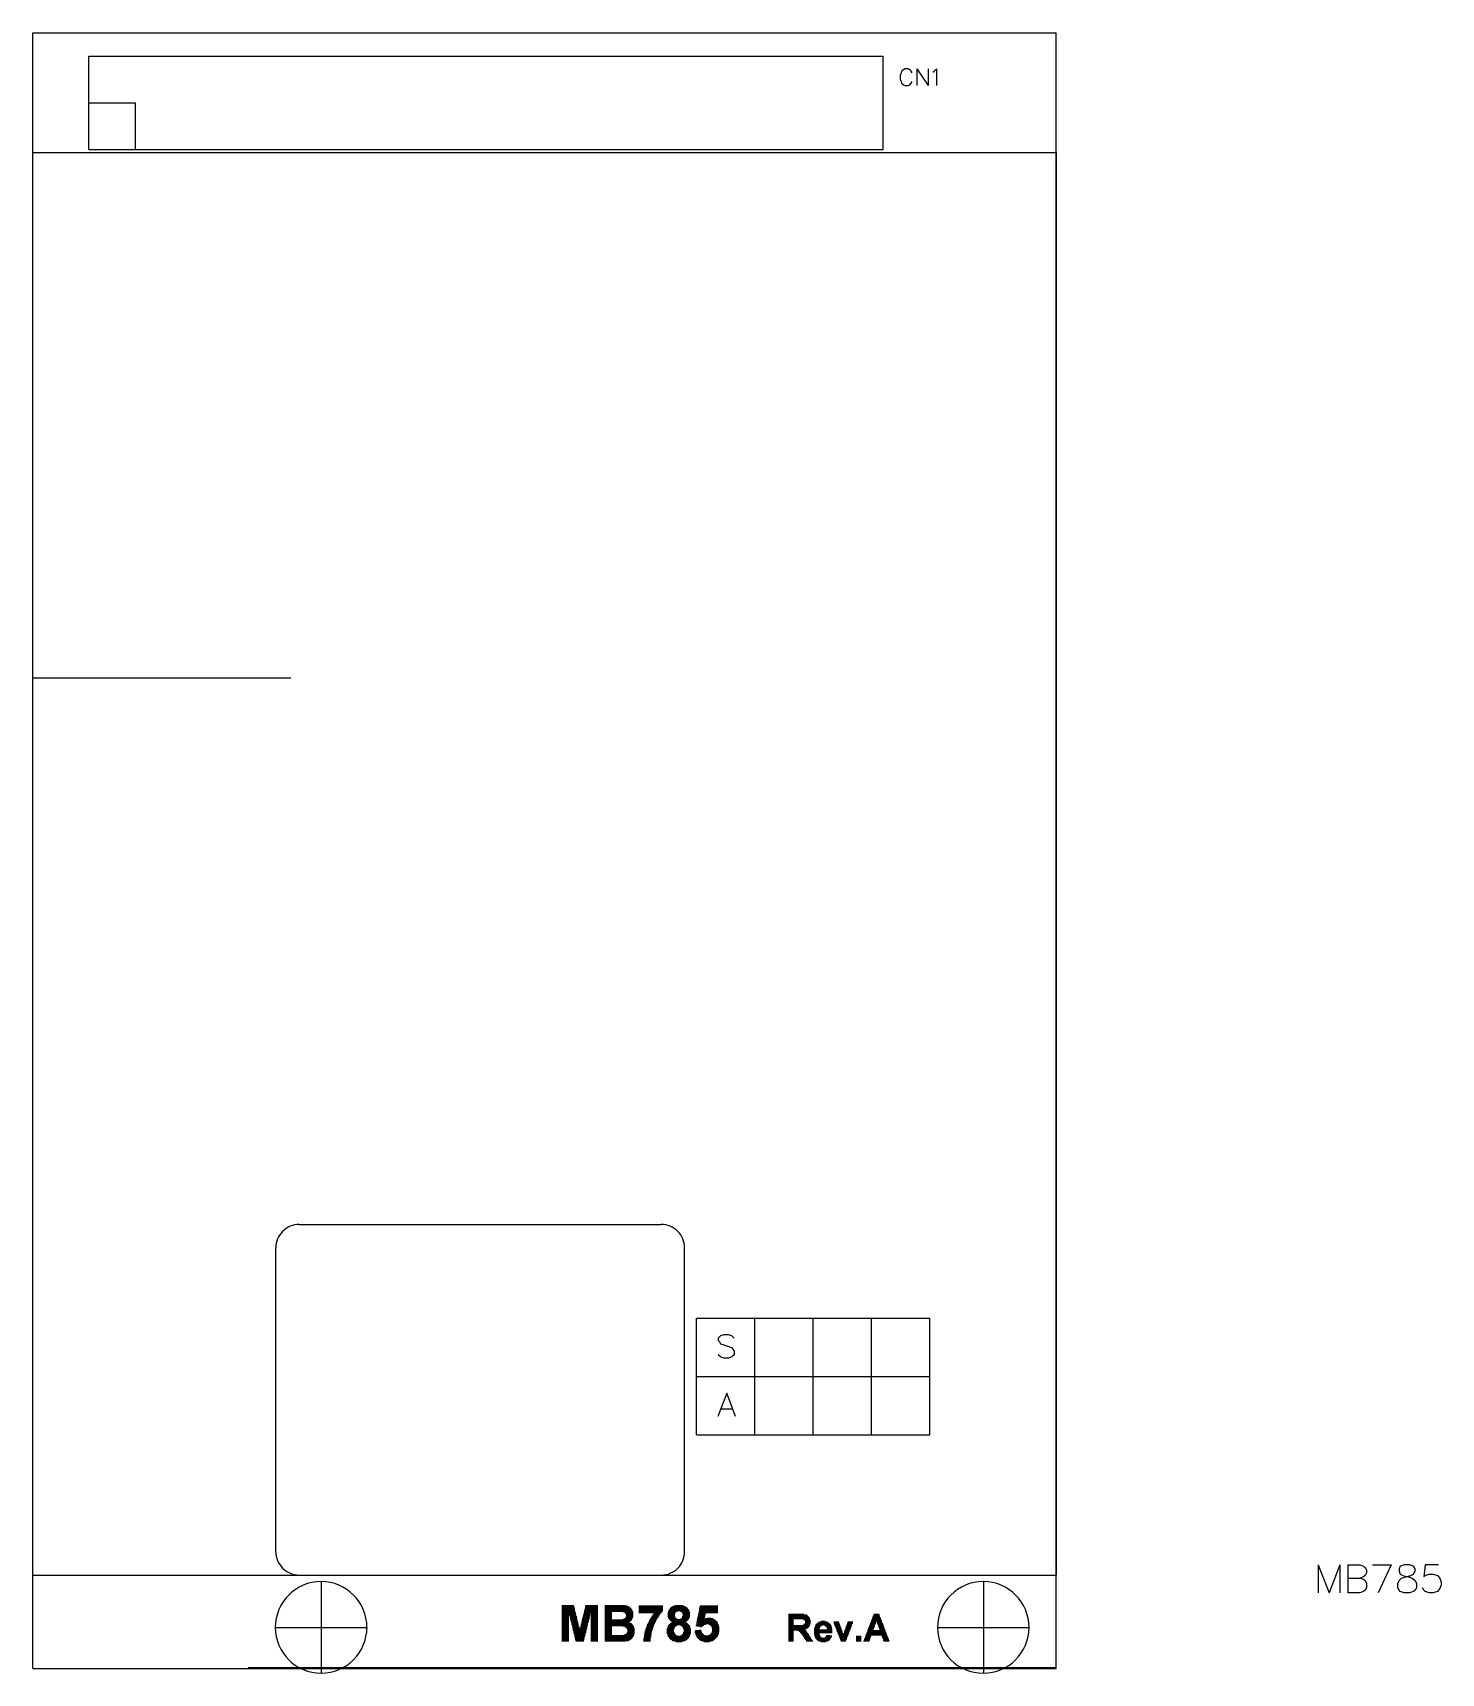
# Model space of a CAD drawing. Extents: x -5.25 to -2.23, y -1.76 to 1.75.
import ezdxf

# ---------------------------------------------------------------- set-up
doc = ezdxf.new("R2010")
doc.units = 0
doc.layers.add('gm1', color=3, linetype='CONTINUOUS')
doc.layers.add('gto', color=2, linetype='CONTINUOUS')

msp = doc.modelspace()

# ---------------------------------------------------------------- linework, layer by layer
at = {"layer": 'gm1', "color": 3}
for points in [[(-5.246, 1.748), (-3.056, 1.748)], [(-5.246, 1.748), (-3.056, 1.748)], [(-5.246, -1.752), (-5.246, 1.748)], [(-3.056, -1.752), (-3.056, 1.748)], [(-3.056, -1.752), (-3.056, 1.748)], [(-3.056, -1.752), (-3.056, 1.553)], [(-3.055, -1.552), (-3.055, 1.492)], [(-4.676, -0.802), (-3.901, -0.802)], [(-4.726, -1.502), (-4.726, -0.852)], [(-3.851, -1.502), (-3.851, -0.852)], [(-4.676, -1.552), (-3.901, -1.552)], [(-5.246, -1.752), (-3.056, -1.752)], [(-4.786, -1.752), (-3.056, -1.752)]]:
    msp.add_lwpolyline(points, dxfattribs=at)
for points in [[(-4.676, -0.802), (-4.676, -0.802), (-4.676, -0.802, 0.414214), (-4.726, -0.852), (-4.726, -0.852)], [(-3.851, -0.852), (-3.851, -0.852), (-3.851, -0.852, 0.414214), (-3.901, -0.802), (-3.901, -0.802)], [(-4.726, -1.502), (-4.726, -1.502), (-4.726, -1.502, 0.414214), (-4.676, -1.552), (-4.676, -1.552)], [(-3.901, -1.552), (-3.901, -1.552), (-3.901, -1.552, 0.414214), (-3.851, -1.502), (-3.851, -1.502)]]:
    msp.add_lwpolyline(points, format="xyb", dxfattribs=at)
at = {"layer": 'gto', "color": 2}
for points in [[(-5.246, -1.752), (-3.056, -1.752), (-3.056, 1.748)], [(-5.246, 1.748), (-3.056, 1.748)], [(-5.246, -1.752), (-5.246, 1.748)], [(-5.246, 1.748), (-3.056, 1.748)], [(-5.246, 1.748), (-3.056, 1.748)], [(-5.246, -1.752), (-5.246, 1.748)], [(-3.056, -1.752), (-3.056, 1.748)], [(-3.056, -1.752), (-3.056, 1.748)], [(-5.126, 1.698), (-3.426, 1.698)], [(-5.126, 1.498), (-5.126, 1.698)], [(-3.426, 1.498), (-3.426, 1.698)], [(-3.364, 1.662), (-3.366, 1.666), (-3.369, 1.669), (-3.373, 1.671), (-3.38, 1.671), (-3.383, 1.669), (-3.387, 1.666), (-3.388, 1.662), (-3.39, 1.657), (-3.39, 1.649), (-3.388, 1.644), (-3.387, 1.64), (-3.383, 1.637), (-3.38, 1.635), (-3.373, 1.635), (-3.369, 1.637), (-3.366, 1.64), (-3.364, 1.644)], [(-3.354, 1.671), (-3.354, 1.635)], [(-3.354, 1.671), (-3.33, 1.635)], [(-3.33, 1.671), (-3.33, 1.635)], [(-3.32, 1.664), (-3.317, 1.666), (-3.312, 1.671), (-3.312, 1.635)], [(-5.126, 1.598), (-5.026, 1.598)], [(-5.026, 1.498), (-5.026, 1.598)], [(-3.056, -1.752), (-3.056, 1.553)], [(-5.246, 1.492), (-3.055, 1.492)], [(-5.126, 1.498), (-3.426, 1.498)], [(-3.055, -1.552), (-3.055, 1.492)], [(-3.055, -1.552), (-3.055, 1.492)], [(-5.246, 0.368), (-4.694, 0.368)], [(-4.676, -0.802), (-3.901, -0.802)], [(-4.726, -1.502), (-4.726, -0.852)], [(-3.851, -1.502), (-3.851, -0.852)], [(-3.826, -1.002), (-3.326, -1.002)], [(-3.826, -1.252), (-3.826, -1.002)], [(-3.701, -1.252), (-3.701, -1.002)], [(-3.576, -1.252), (-3.576, -1.002)], [(-3.451, -1.252), (-3.451, -1.002)], [(-3.326, -1.252), (-3.326, -1.002)], [(-3.326, -1.252), (-3.326, -1.002)], [(-3.745, -1.045), (-3.75, -1.04), (-3.757, -1.038), (-3.767, -1.038), (-3.774, -1.04), (-3.779, -1.045), (-3.779, -1.05), (-3.776, -1.054), (-3.774, -1.057), (-3.769, -1.059), (-3.755, -1.064), (-3.75, -1.066), (-3.748, -1.069), (-3.745, -1.073), (-3.745, -1.081), (-3.75, -1.085), (-3.757, -1.088), (-3.767, -1.088), (-3.774, -1.085), (-3.779, -1.081)], [(-3.826, -1.127), (-3.326, -1.127)], [(-3.742, -1.213), (-3.761, -1.163), (-3.78, -1.213)], [(-3.773, -1.196), (-3.749, -1.196)], [(-3.826, -1.252), (-3.326, -1.252)], [(-2.495, -1.53), (-2.495, -1.59)], [(-2.495, -1.53), (-2.472, -1.59)], [(-2.449, -1.53), (-2.472, -1.59)], [(-2.449, -1.53), (-2.449, -1.59)], [(-2.432, -1.53), (-2.432, -1.59)], [(-2.432, -1.53), (-2.406, -1.53), (-2.398, -1.533), (-2.395, -1.536), (-2.392, -1.541), (-2.392, -1.547), (-2.395, -1.553), (-2.398, -1.556), (-2.406, -1.559)], [(-2.379, -1.53), (-2.339, -1.53)], [(-2.339, -1.53), (-2.367, -1.59)], [(-2.311, -1.53), (-2.32, -1.533), (-2.322, -1.539), (-2.322, -1.544), (-2.32, -1.55), (-2.314, -1.553), (-2.302, -1.556), (-2.294, -1.559), (-2.288, -1.564), (-2.285, -1.57), (-2.285, -1.579), (-2.288, -1.584), (-2.291, -1.587), (-2.3, -1.59), (-2.311, -1.59), (-2.32, -1.587), (-2.322, -1.584), (-2.325, -1.579), (-2.325, -1.57), (-2.322, -1.564), (-2.317, -1.559), (-2.308, -1.556), (-2.297, -1.553), (-2.291, -1.55), (-2.288, -1.544), (-2.288, -1.539), (-2.291, -1.533), (-2.3, -1.53), (-2.311, -1.53)], [(-2.238, -1.53), (-2.266, -1.53), (-2.269, -1.556), (-2.266, -1.553), (-2.258, -1.55), (-2.249, -1.55), (-2.24, -1.553), (-2.235, -1.559), (-2.232, -1.567), (-2.232, -1.573), (-2.235, -1.581), (-2.24, -1.587), (-2.249, -1.59), (-2.258, -1.59), (-2.266, -1.587), (-2.269, -1.584), (-2.272, -1.579)], [(-5.246, -1.552), (-3.055, -1.552)], [(-4.676, -1.552), (-3.901, -1.552)], [(-4.628, -1.762), (-4.628, -1.567)], [(-3.211, -1.762), (-3.211, -1.567)], [(-2.432, -1.559), (-2.406, -1.559), (-2.398, -1.561), (-2.395, -1.564), (-2.392, -1.57), (-2.392, -1.579), (-2.395, -1.584), (-2.398, -1.587), (-2.406, -1.59), (-2.432, -1.59)], [(-4.114, -1.617), (-4.088, -1.617)], [(-4.114, -1.618), (-4.088, -1.618)], [(-4.114, -1.619), (-4.088, -1.619)], [(-4.114, -1.62), (-4.088, -1.62)], [(-4.114, -1.621), (-4.087, -1.621)], [(-4.114, -1.622), (-4.087, -1.622)], [(-4.114, -1.623), (-4.087, -1.623)], [(-4.114, -1.624), (-4.087, -1.624)], [(-4.114, -1.625), (-4.086, -1.625)], [(-4.114, -1.626), (-4.086, -1.626)], [(-4.114, -1.627), (-4.086, -1.627)], [(-4.114, -1.628), (-4.086, -1.628)], [(-4.114, -1.629), (-4.085, -1.629)], [(-4.114, -1.63), (-4.085, -1.63)], [(-4.114, -1.631), (-4.085, -1.631)], [(-4.114, -1.632), (-4.085, -1.632)], [(-4.114, -1.633), (-4.099, -1.633)], [(-4.114, -1.634), (-4.099, -1.634)], [(-4.114, -1.635), (-4.099, -1.635)], [(-4.114, -1.636), (-4.099, -1.636)], [(-4.114, -1.637), (-4.099, -1.637)], [(-4.114, -1.638), (-4.099, -1.638)], [(-4.114, -1.639), (-4.099, -1.639)], [(-4.114, -1.64), (-4.099, -1.64)], [(-4.114, -1.641), (-4.099, -1.641)], [(-4.114, -1.642), (-4.099, -1.642)], [(-4.114, -1.643), (-4.099, -1.643)], [(-4.114, -1.644), (-4.099, -1.644)], [(-4.114, -1.645), (-4.099, -1.645)], [(-4.114, -1.646), (-4.099, -1.646)], [(-4.114, -1.647), (-4.099, -1.647)], [(-4.114, -1.648), (-4.099, -1.648)], [(-4.114, -1.649), (-4.099, -1.649)], [(-4.098, -1.633), (-4.084, -1.633)], [(-4.098, -1.634), (-4.084, -1.634)], [(-4.098, -1.635), (-4.084, -1.635)], [(-4.098, -1.636), (-4.084, -1.636)], [(-4.098, -1.637), (-4.083, -1.637)], [(-4.097, -1.638), (-4.083, -1.638)], [(-4.097, -1.639), (-4.083, -1.639)], [(-4.097, -1.64), (-4.083, -1.64)], [(-4.097, -1.641), (-4.082, -1.641)], [(-4.096, -1.642), (-4.082, -1.642)], [(-4.096, -1.643), (-4.082, -1.643)], [(-4.096, -1.644), (-4.082, -1.644)], [(-4.096, -1.645), (-4.081, -1.645)], [(-4.095, -1.646), (-4.081, -1.646)], [(-4.095, -1.647), (-4.081, -1.647)], [(-4.095, -1.648), (-4.081, -1.648)], [(-4.095, -1.649), (-4.08, -1.649)], [(-4.071, -1.649), (-4.056, -1.649)], [(-4.07, -1.645), (-4.055, -1.645)], [(-4.07, -1.646), (-4.056, -1.646)], [(-4.07, -1.647), (-4.056, -1.647)], [(-4.07, -1.648), (-4.056, -1.648)], [(-4.069, -1.641), (-4.054, -1.641)], [(-4.069, -1.642), (-4.055, -1.642)], [(-4.069, -1.643), (-4.055, -1.643)], [(-4.069, -1.644), (-4.055, -1.644)], [(-4.068, -1.637), (-4.053, -1.637)], [(-4.068, -1.638), (-4.054, -1.638)], [(-4.068, -1.639), (-4.054, -1.639)], [(-4.068, -1.64), (-4.054, -1.64)], [(-4.067, -1.633), (-4.053, -1.633)], [(-4.067, -1.634), (-4.053, -1.634)], [(-4.067, -1.635), (-4.053, -1.635)], [(-4.067, -1.636), (-4.053, -1.636)], [(-4.066, -1.629), (-4.037, -1.629)], [(-4.066, -1.63), (-4.037, -1.63)], [(-4.066, -1.631), (-4.037, -1.631)], [(-4.066, -1.632), (-4.037, -1.632)], [(-4.065, -1.625), (-4.037, -1.625)], [(-4.065, -1.626), (-4.037, -1.626)], [(-4.065, -1.627), (-4.037, -1.627)], [(-4.065, -1.628), (-4.037, -1.628)], [(-4.064, -1.621), (-4.037, -1.621)], [(-4.064, -1.622), (-4.037, -1.622)], [(-4.064, -1.623), (-4.037, -1.623)], [(-4.064, -1.624), (-4.037, -1.624)], [(-4.063, -1.617), (-4.037, -1.617)], [(-4.063, -1.618), (-4.037, -1.618)], [(-4.063, -1.619), (-4.037, -1.619)], [(-4.063, -1.62), (-4.037, -1.62)], [(-4.052, -1.633), (-4.037, -1.633)], [(-4.052, -1.634), (-4.037, -1.634)], [(-4.052, -1.635), (-4.037, -1.635)], [(-4.052, -1.636), (-4.037, -1.636)], [(-4.052, -1.637), (-4.037, -1.637)], [(-4.052, -1.638), (-4.037, -1.638)], [(-4.052, -1.639), (-4.037, -1.639)], [(-4.052, -1.64), (-4.037, -1.64)], [(-4.052, -1.641), (-4.037, -1.641)], [(-4.052, -1.642), (-4.037, -1.642)], [(-4.052, -1.643), (-4.037, -1.643)], [(-4.052, -1.644), (-4.037, -1.644)], [(-4.052, -1.645), (-4.037, -1.645)], [(-4.052, -1.646), (-4.037, -1.646)], [(-4.052, -1.647), (-4.037, -1.647)], [(-4.052, -1.648), (-4.037, -1.648)], [(-4.052, -1.649), (-4.037, -1.649)], [(-4.022, -1.617), (-3.979, -1.617)], [(-4.022, -1.618), (-3.974, -1.618)], [(-4.022, -1.619), (-3.972, -1.619)], [(-4.022, -1.62), (-3.97, -1.62)], [(-4.022, -1.621), (-3.969, -1.621)], [(-4.022, -1.622), (-3.967, -1.622)], [(-4.022, -1.623), (-3.966, -1.623)], [(-4.022, -1.624), (-3.965, -1.624)], [(-4.022, -1.625), (-3.965, -1.625)], [(-4.022, -1.626), (-3.964, -1.626)], [(-4.022, -1.627), (-3.963, -1.627)], [(-4.022, -1.628), (-3.963, -1.628)], [(-4.022, -1.629), (-3.962, -1.629)], [(-4.022, -1.63), (-4.007, -1.63)], [(-4.022, -1.631), (-4.007, -1.631)], [(-4.022, -1.632), (-4.007, -1.632)], [(-4.022, -1.633), (-4.007, -1.633)], [(-4.022, -1.634), (-4.007, -1.634)], [(-4.022, -1.635), (-4.007, -1.635)], [(-4.022, -1.636), (-4.007, -1.636)], [(-4.022, -1.637), (-4.007, -1.637)], [(-4.022, -1.638), (-4.007, -1.638)], [(-4.022, -1.639), (-4.007, -1.639)], [(-4.022, -1.64), (-4.007, -1.64)], [(-4.022, -1.641), (-4.007, -1.641)], [(-4.022, -1.642), (-4.007, -1.642)], [(-4.022, -1.643), (-4.007, -1.643)], [(-4.022, -1.644), (-4.007, -1.644)], [(-4.022, -1.645), (-4.007, -1.645)], [(-4.022, -1.646), (-4.007, -1.646)], [(-4.022, -1.647), (-4.007, -1.647)], [(-4.022, -1.648), (-3.965, -1.648)], [(-4.022, -1.649), (-3.966, -1.649)], [(-3.983, -1.63), (-3.962, -1.63)], [(-3.983, -1.647), (-3.964, -1.647)], [(-3.981, -1.646), (-3.964, -1.646)], [(-3.98, -1.631), (-3.962, -1.631)], [(-3.979, -1.632), (-3.961, -1.632)], [(-3.979, -1.645), (-3.963, -1.645)], [(-3.978, -1.633), (-3.961, -1.633)], [(-3.978, -1.644), (-3.963, -1.644)], [(-3.977, -1.634), (-3.961, -1.634)], [(-3.977, -1.635), (-3.961, -1.635)], [(-3.977, -1.642), (-3.962, -1.642)], [(-3.977, -1.643), (-3.962, -1.643)], [(-3.976, -1.636), (-3.961, -1.636)], [(-3.976, -1.637), (-3.961, -1.637)], [(-3.976, -1.638), (-3.961, -1.638)], [(-3.976, -1.639), (-3.961, -1.639)], [(-3.976, -1.64), (-3.961, -1.64)], [(-3.976, -1.641), (-3.962, -1.641)], [(-3.949, -1.618), (-3.898, -1.618)], [(-3.949, -1.619), (-3.898, -1.619)], [(-3.949, -1.62), (-3.898, -1.62)], [(-3.949, -1.621), (-3.898, -1.621)], [(-3.949, -1.622), (-3.898, -1.622)], [(-3.949, -1.623), (-3.898, -1.623)], [(-3.949, -1.624), (-3.898, -1.624)], [(-3.949, -1.625), (-3.898, -1.625)], [(-3.949, -1.626), (-3.898, -1.626)], [(-3.949, -1.627), (-3.898, -1.627)], [(-3.949, -1.628), (-3.898, -1.628)], [(-3.949, -1.629), (-3.899, -1.629)], [(-3.949, -1.63), (-3.899, -1.63)], [(-3.949, -1.631), (-3.9, -1.631)], [(-3.949, -1.632), (-3.901, -1.632)], [(-3.926, -1.648), (-3.912, -1.648)], [(-3.926, -1.649), (-3.912, -1.649)], [(-3.925, -1.646), (-3.911, -1.646)], [(-3.925, -1.647), (-3.911, -1.647)], [(-3.924, -1.645), (-3.91, -1.645)], [(-3.923, -1.643), (-3.909, -1.643)], [(-3.923, -1.644), (-3.91, -1.644)], [(-3.922, -1.642), (-3.908, -1.642)], [(-3.921, -1.64), (-3.907, -1.64)], [(-3.921, -1.641), (-3.908, -1.641)], [(-3.92, -1.639), (-3.906, -1.639)], [(-3.919, -1.637), (-3.905, -1.637)], [(-3.919, -1.638), (-3.906, -1.638)], [(-3.918, -1.636), (-3.904, -1.636)], [(-3.917, -1.635), (-3.904, -1.635)], [(-3.916, -1.634), (-3.903, -1.634)], [(-3.915, -1.633), (-3.902, -1.633)], [(-3.887, -1.632), (-3.871, -1.632)], [(-3.887, -1.633), (-3.871, -1.633)], [(-3.887, -1.634), (-3.871, -1.634)], [(-3.887, -1.635), (-3.872, -1.635)], [(-3.887, -1.636), (-3.872, -1.636)], [(-3.887, -1.637), (-3.872, -1.637)], [(-3.887, -1.638), (-3.872, -1.638)], [(-3.887, -1.639), (-3.872, -1.639)], [(-3.887, -1.64), (-3.872, -1.64)], [(-3.886, -1.629), (-3.867, -1.629)], [(-3.886, -1.63), (-3.869, -1.63)], [(-3.886, -1.631), (-3.87, -1.631)], [(-3.886, -1.641), (-3.871, -1.641)], [(-3.886, -1.642), (-3.871, -1.642)], [(-3.886, -1.643), (-3.871, -1.643)], [(-3.885, -1.627), (-3.842, -1.627)], [(-3.885, -1.628), (-3.842, -1.628)], [(-3.885, -1.644), (-3.87, -1.644)], [(-3.885, -1.645), (-3.869, -1.645)], [(-3.884, -1.626), (-3.843, -1.626)], [(-3.884, -1.646), (-3.867, -1.646)], [(-3.883, -1.624), (-3.844, -1.624)], [(-3.883, -1.625), (-3.844, -1.625)], [(-3.883, -1.647), (-3.844, -1.647)], [(-3.882, -1.623), (-3.845, -1.623)], [(-3.882, -1.648), (-3.845, -1.648)], [(-3.881, -1.622), (-3.846, -1.622)], [(-3.881, -1.649), (-3.846, -1.649)], [(-3.88, -1.621), (-3.847, -1.621)], [(-3.878, -1.62), (-3.849, -1.62)], [(-3.876, -1.619), (-3.851, -1.619)], [(-3.874, -1.618), (-3.853, -1.618)], [(-3.87, -1.617), (-3.857, -1.617)], [(-3.86, -1.629), (-3.841, -1.629)], [(-3.86, -1.646), (-3.843, -1.646)], [(-3.858, -1.63), (-3.841, -1.63)], [(-3.858, -1.645), (-3.842, -1.645)], [(-3.857, -1.631), (-3.841, -1.631)], [(-3.857, -1.644), (-3.842, -1.644)], [(-3.856, -1.632), (-3.84, -1.632)], [(-3.856, -1.633), (-3.84, -1.633)], [(-3.856, -1.641), (-3.841, -1.641)], [(-3.856, -1.642), (-3.841, -1.642)], [(-3.856, -1.643), (-3.841, -1.643)], [(-3.855, -1.634), (-3.84, -1.634)], [(-3.855, -1.635), (-3.84, -1.635)], [(-3.855, -1.636), (-3.84, -1.636)], [(-3.855, -1.637), (-3.84, -1.637)], [(-3.855, -1.638), (-3.84, -1.638)], [(-3.855, -1.639), (-3.84, -1.639)], [(-3.855, -1.64), (-3.84, -1.64)], [(-3.825, -1.649), (-3.785, -1.649)], [(-3.824, -1.644), (-3.809, -1.644)], [(-3.824, -1.645), (-3.809, -1.645)], [(-3.824, -1.646), (-3.809, -1.646)], [(-3.824, -1.647), (-3.788, -1.647)], [(-3.824, -1.648), (-3.786, -1.648)], [(-3.823, -1.64), (-3.808, -1.64)], [(-3.823, -1.641), (-3.808, -1.641)], [(-3.823, -1.642), (-3.808, -1.642)], [(-3.823, -1.643), (-3.808, -1.643)], [(-3.822, -1.635), (-3.807, -1.635)], [(-3.822, -1.636), (-3.807, -1.636)], [(-3.822, -1.637), (-3.807, -1.637)], [(-3.822, -1.638), (-3.807, -1.638)], [(-3.822, -1.639), (-3.807, -1.639)], [(-3.821, -1.63), (-3.78, -1.63)], [(-3.821, -1.631), (-3.78, -1.631)], [(-3.821, -1.632), (-3.78, -1.632)], [(-3.821, -1.633), (-3.806, -1.633)], [(-3.821, -1.634), (-3.806, -1.634)], [(-3.82, -1.625), (-3.78, -1.625)], [(-3.82, -1.626), (-3.78, -1.626)], [(-3.82, -1.627), (-3.78, -1.627)], [(-3.82, -1.628), (-3.78, -1.628)], [(-3.82, -1.629), (-3.78, -1.629)], [(-3.819, -1.62), (-3.78, -1.62)], [(-3.819, -1.621), (-3.78, -1.621)], [(-3.819, -1.622), (-3.78, -1.622)], [(-3.819, -1.623), (-3.78, -1.623)], [(-3.819, -1.624), (-3.78, -1.624)], [(-3.818, -1.618), (-3.78, -1.618)], [(-3.818, -1.619), (-3.78, -1.619)], [(-3.808, -1.646), (-3.789, -1.646)], [(-3.806, -1.645), (-3.791, -1.645)], [(-3.803, -1.644), (-3.795, -1.644)], [(-3.629, -1.636), (-3.596, -1.636)], [(-3.629, -1.637), (-3.591, -1.637)], [(-3.629, -1.638), (-3.589, -1.638)], [(-3.629, -1.639), (-3.588, -1.639)], [(-3.629, -1.64), (-3.587, -1.64)], [(-3.629, -1.641), (-3.586, -1.641)], [(-3.629, -1.642), (-3.585, -1.642)], [(-3.629, -1.643), (-3.584, -1.643)], [(-3.629, -1.644), (-3.584, -1.644)], [(-3.629, -1.645), (-3.583, -1.645)], [(-3.629, -1.646), (-3.618, -1.646)], [(-3.629, -1.647), (-3.618, -1.647)], [(-3.629, -1.648), (-3.618, -1.648)], [(-3.629, -1.649), (-3.618, -1.649)], [(-3.598, -1.646), (-3.583, -1.646)], [(-3.596, -1.647), (-3.583, -1.647)], [(-3.594, -1.648), (-3.582, -1.648)], [(-3.594, -1.649), (-3.582, -1.649)], [(-3.451, -1.648), (-3.43, -1.648)], [(-3.451, -1.649), (-3.43, -1.649)], [(-3.45, -1.645), (-3.431, -1.645)], [(-3.45, -1.646), (-3.431, -1.646)], [(-3.45, -1.647), (-3.431, -1.647)], [(-3.449, -1.642), (-3.433, -1.642)], [(-3.449, -1.643), (-3.432, -1.643)], [(-3.449, -1.644), (-3.432, -1.644)], [(-3.448, -1.64), (-3.433, -1.64)], [(-3.448, -1.641), (-3.433, -1.641)], [(-3.447, -1.637), (-3.434, -1.637)], [(-3.447, -1.638), (-3.434, -1.638)], [(-3.447, -1.639), (-3.434, -1.639)], [(-3.446, -1.636), (-3.435, -1.636)], [(-4.726, -1.664), (-4.63, -1.664)], [(-4.63, -1.664), (-4.53, -1.664)], [(-4.114, -1.65), (-4.099, -1.65)], [(-4.114, -1.651), (-4.099, -1.651)], [(-4.114, -1.652), (-4.099, -1.652)], [(-4.114, -1.653), (-4.099, -1.653)], [(-4.114, -1.654), (-4.099, -1.654)], [(-4.114, -1.655), (-4.099, -1.655)], [(-4.114, -1.656), (-4.099, -1.656)], [(-4.114, -1.657), (-4.099, -1.657)], [(-4.114, -1.658), (-4.099, -1.658)], [(-4.114, -1.659), (-4.099, -1.659)], [(-4.114, -1.66), (-4.099, -1.66)], [(-4.114, -1.661), (-4.099, -1.661)], [(-4.114, -1.662), (-4.099, -1.662)], [(-4.114, -1.663), (-4.099, -1.663)], [(-4.114, -1.664), (-4.099, -1.664)], [(-4.114, -1.665), (-4.099, -1.665)], [(-4.114, -1.666), (-4.099, -1.666)], [(-4.114, -1.667), (-4.099, -1.667)], [(-4.114, -1.668), (-4.099, -1.668)], [(-4.114, -1.669), (-4.099, -1.669)], [(-4.114, -1.67), (-4.099, -1.67)], [(-4.114, -1.671), (-4.099, -1.671)], [(-4.114, -1.672), (-4.099, -1.672)], [(-4.114, -1.673), (-4.099, -1.673)], [(-4.114, -1.674), (-4.099, -1.674)], [(-4.114, -1.675), (-4.099, -1.675)], [(-4.114, -1.676), (-4.099, -1.676)], [(-4.114, -1.677), (-4.099, -1.677)], [(-4.114, -1.678), (-4.099, -1.678)], [(-4.114, -1.679), (-4.099, -1.679)], [(-4.114, -1.68), (-4.099, -1.68)], [(-4.114, -1.681), (-4.099, -1.681)], [(-4.114, -1.682), (-4.099, -1.682)], [(-4.114, -1.683), (-4.099, -1.683)], [(-4.114, -1.684), (-4.099, -1.684)], [(-4.094, -1.65), (-4.08, -1.65)], [(-4.094, -1.651), (-4.08, -1.651)], [(-4.094, -1.652), (-4.08, -1.652)], [(-4.094, -1.653), (-4.079, -1.653)], [(-4.093, -1.654), (-4.079, -1.654)], [(-4.093, -1.655), (-4.079, -1.655)], [(-4.093, -1.656), (-4.079, -1.656)], [(-4.093, -1.657), (-4.078, -1.657)], [(-4.092, -1.658), (-4.078, -1.658)], [(-4.092, -1.659), (-4.078, -1.659)], [(-4.092, -1.66), (-4.078, -1.66)], [(-4.092, -1.661), (-4.078, -1.661)], [(-4.091, -1.662), (-4.077, -1.662)], [(-4.091, -1.663), (-4.077, -1.663)], [(-4.091, -1.664), (-4.077, -1.664)], [(-4.091, -1.665), (-4.077, -1.665)], [(-4.091, -1.666), (-4.076, -1.666)], [(-4.09, -1.667), (-4.076, -1.667)], [(-4.09, -1.668), (-4.076, -1.668)], [(-4.09, -1.669), (-4.076, -1.669)], [(-4.09, -1.67), (-4.061, -1.67)], [(-4.089, -1.671), (-4.062, -1.671)], [(-4.089, -1.672), (-4.062, -1.672)], [(-4.089, -1.673), (-4.062, -1.673)], [(-4.089, -1.674), (-4.062, -1.674)], [(-4.088, -1.675), (-4.063, -1.675)], [(-4.088, -1.676), (-4.063, -1.676)], [(-4.088, -1.677), (-4.063, -1.677)], [(-4.088, -1.678), (-4.063, -1.678)], [(-4.087, -1.679), (-4.064, -1.679)], [(-4.087, -1.68), (-4.064, -1.68)], [(-4.087, -1.681), (-4.064, -1.681)], [(-4.087, -1.682), (-4.064, -1.682)], [(-4.086, -1.683), (-4.065, -1.683)], [(-4.086, -1.684), (-4.065, -1.684)], [(-4.075, -1.666), (-4.06, -1.666)], [(-4.075, -1.667), (-4.061, -1.667)], [(-4.075, -1.668), (-4.061, -1.668)], [(-4.075, -1.669), (-4.061, -1.669)], [(-4.074, -1.662), (-4.06, -1.662)], [(-4.074, -1.663), (-4.06, -1.663)], [(-4.074, -1.664), (-4.06, -1.664)], [(-4.074, -1.665), (-4.06, -1.665)], [(-4.073, -1.657), (-4.058, -1.657)], [(-4.073, -1.658), (-4.059, -1.658)], [(-4.073, -1.659), (-4.059, -1.659)], [(-4.073, -1.66), (-4.059, -1.66)], [(-4.073, -1.661), (-4.059, -1.661)], [(-4.072, -1.653), (-4.057, -1.653)], [(-4.072, -1.654), (-4.058, -1.654)], [(-4.072, -1.655), (-4.058, -1.655)], [(-4.072, -1.656), (-4.058, -1.656)], [(-4.071, -1.65), (-4.057, -1.65)], [(-4.071, -1.651), (-4.057, -1.651)], [(-4.071, -1.652), (-4.057, -1.652)], [(-4.052, -1.65), (-4.037, -1.65)], [(-4.052, -1.651), (-4.037, -1.651)], [(-4.052, -1.652), (-4.037, -1.652)], [(-4.052, -1.653), (-4.037, -1.653)], [(-4.052, -1.654), (-4.037, -1.654)], [(-4.052, -1.655), (-4.037, -1.655)], [(-4.052, -1.656), (-4.037, -1.656)], [(-4.052, -1.657), (-4.037, -1.657)], [(-4.052, -1.658), (-4.037, -1.658)], [(-4.052, -1.659), (-4.037, -1.659)], [(-4.052, -1.66), (-4.037, -1.66)], [(-4.052, -1.661), (-4.037, -1.661)], [(-4.052, -1.662), (-4.037, -1.662)], [(-4.052, -1.663), (-4.037, -1.663)], [(-4.052, -1.664), (-4.037, -1.664)], [(-4.052, -1.665), (-4.037, -1.665)], [(-4.052, -1.666), (-4.037, -1.666)], [(-4.052, -1.667), (-4.037, -1.667)], [(-4.052, -1.668), (-4.037, -1.668)], [(-4.052, -1.669), (-4.037, -1.669)], [(-4.052, -1.67), (-4.037, -1.67)], [(-4.052, -1.671), (-4.037, -1.671)], [(-4.052, -1.672), (-4.037, -1.672)], [(-4.052, -1.673), (-4.037, -1.673)], [(-4.052, -1.674), (-4.037, -1.674)], [(-4.052, -1.675), (-4.037, -1.675)], [(-4.052, -1.676), (-4.037, -1.676)], [(-4.052, -1.677), (-4.037, -1.677)], [(-4.052, -1.678), (-4.037, -1.678)], [(-4.052, -1.679), (-4.037, -1.679)], [(-4.052, -1.68), (-4.037, -1.68)], [(-4.052, -1.681), (-4.037, -1.681)], [(-4.052, -1.682), (-4.037, -1.682)], [(-4.052, -1.683), (-4.037, -1.683)], [(-4.052, -1.684), (-4.037, -1.684)], [(-4.022, -1.65), (-3.967, -1.65)], [(-4.022, -1.651), (-3.968, -1.651)], [(-4.022, -1.652), (-3.97, -1.652)], [(-4.022, -1.653), (-3.971, -1.653)], [(-4.022, -1.654), (-3.969, -1.654)], [(-4.022, -1.655), (-3.967, -1.655)], [(-4.022, -1.656), (-3.965, -1.656)], [(-4.022, -1.657), (-3.964, -1.657)], [(-4.022, -1.658), (-3.963, -1.658)], [(-4.022, -1.659), (-3.962, -1.659)], [(-4.022, -1.66), (-3.961, -1.66)], [(-4.022, -1.661), (-4.007, -1.661)], [(-4.022, -1.662), (-4.007, -1.662)], [(-4.022, -1.663), (-4.007, -1.663)], [(-4.022, -1.664), (-4.007, -1.664)], [(-4.022, -1.665), (-4.007, -1.665)], [(-4.022, -1.666), (-4.007, -1.666)], [(-4.022, -1.667), (-4.007, -1.667)], [(-4.022, -1.668), (-4.007, -1.668)], [(-4.022, -1.669), (-4.007, -1.669)], [(-4.022, -1.67), (-4.007, -1.67)], [(-4.022, -1.671), (-4.007, -1.671)], [(-4.022, -1.672), (-4.007, -1.672)], [(-4.022, -1.673), (-4.007, -1.673)], [(-4.022, -1.674), (-4.007, -1.674)], [(-4.022, -1.675), (-4.007, -1.675)], [(-4.022, -1.676), (-4.007, -1.676)], [(-4.022, -1.677), (-4.007, -1.677)], [(-4.022, -1.678), (-4.007, -1.678)], [(-4.022, -1.679), (-4.007, -1.679)], [(-4.022, -1.68), (-4.007, -1.68)], [(-4.022, -1.681), (-3.96, -1.681)], [(-4.022, -1.682), (-3.961, -1.682)], [(-4.022, -1.683), (-3.961, -1.683)], [(-4.022, -1.684), (-3.962, -1.684)], [(-3.983, -1.661), (-3.961, -1.661)], [(-3.981, -1.68), (-3.96, -1.68)], [(-3.979, -1.662), (-3.96, -1.662)], [(-3.978, -1.679), (-3.959, -1.679)], [(-3.977, -1.663), (-3.96, -1.663)], [(-3.976, -1.664), (-3.959, -1.664)], [(-3.976, -1.678), (-3.959, -1.678)], [(-3.975, -1.665), (-3.959, -1.665)], [(-3.975, -1.677), (-3.959, -1.677)], [(-3.974, -1.666), (-3.959, -1.666)], [(-3.974, -1.667), (-3.958, -1.667)], [(-3.974, -1.675), (-3.958, -1.675)], [(-3.974, -1.676), (-3.958, -1.676)], [(-3.973, -1.668), (-3.958, -1.668)], [(-3.973, -1.669), (-3.958, -1.669)], [(-3.973, -1.67), (-3.958, -1.67)], [(-3.973, -1.671), (-3.958, -1.671)], [(-3.973, -1.672), (-3.958, -1.672)], [(-3.973, -1.673), (-3.958, -1.673)], [(-3.973, -1.674), (-3.958, -1.674)], [(-3.938, -1.68), (-3.923, -1.68)], [(-3.938, -1.681), (-3.923, -1.681)], [(-3.938, -1.682), (-3.923, -1.682)], [(-3.938, -1.683), (-3.923, -1.683)], [(-3.938, -1.684), (-3.923, -1.684)], [(-3.937, -1.676), (-3.922, -1.676)], [(-3.937, -1.677), (-3.922, -1.677)], [(-3.937, -1.678), (-3.922, -1.678)], [(-3.937, -1.679), (-3.923, -1.679)], [(-3.936, -1.672), (-3.921, -1.672)], [(-3.936, -1.673), (-3.921, -1.673)], [(-3.936, -1.674), (-3.922, -1.674)], [(-3.936, -1.675), (-3.922, -1.675)], [(-3.935, -1.668), (-3.92, -1.668)], [(-3.935, -1.669), (-3.92, -1.669)], [(-3.935, -1.67), (-3.921, -1.67)], [(-3.935, -1.671), (-3.921, -1.671)], [(-3.934, -1.666), (-3.919, -1.666)], [(-3.934, -1.667), (-3.92, -1.667)], [(-3.933, -1.663), (-3.918, -1.663)], [(-3.933, -1.664), (-3.919, -1.664)], [(-3.933, -1.665), (-3.919, -1.665)], [(-3.932, -1.66), (-3.917, -1.66)], [(-3.932, -1.661), (-3.918, -1.661)], [(-3.932, -1.662), (-3.918, -1.662)], [(-3.931, -1.658), (-3.917, -1.658)], [(-3.931, -1.659), (-3.917, -1.659)], [(-3.93, -1.656), (-3.916, -1.656)], [(-3.93, -1.657), (-3.916, -1.657)], [(-3.929, -1.654), (-3.915, -1.654)], [(-3.929, -1.655), (-3.915, -1.655)], [(-3.928, -1.652), (-3.914, -1.652)], [(-3.928, -1.653), (-3.914, -1.653)], [(-3.927, -1.65), (-3.913, -1.65)], [(-3.927, -1.651), (-3.913, -1.651)], [(-3.889, -1.667), (-3.874, -1.667)], [(-3.889, -1.668), (-3.874, -1.668)], [(-3.889, -1.669), (-3.874, -1.669)], [(-3.889, -1.67), (-3.874, -1.67)], [(-3.889, -1.671), (-3.874, -1.671)], [(-3.889, -1.672), (-3.874, -1.672)], [(-3.889, -1.673), (-3.874, -1.673)], [(-3.889, -1.674), (-3.874, -1.674)], [(-3.889, -1.675), (-3.873, -1.675)], [(-3.889, -1.676), (-3.873, -1.676)], [(-3.888, -1.664), (-3.873, -1.664)], [(-3.888, -1.665), (-3.873, -1.665)], [(-3.888, -1.666), (-3.873, -1.666)], [(-3.888, -1.677), (-3.872, -1.677)], [(-3.888, -1.678), (-3.872, -1.678)], [(-3.888, -1.679), (-3.871, -1.679)], [(-3.888, -1.68), (-3.87, -1.68)], [(-3.887, -1.662), (-3.871, -1.662)], [(-3.887, -1.663), (-3.872, -1.663)], [(-3.887, -1.681), (-3.869, -1.681)], [(-3.887, -1.682), (-3.867, -1.682)], [(-3.886, -1.66), (-3.869, -1.66)], [(-3.886, -1.661), (-3.87, -1.661)], [(-3.886, -1.683), (-3.841, -1.683)], [(-3.885, -1.659), (-3.867, -1.659)], [(-3.885, -1.684), (-3.842, -1.684)], [(-3.884, -1.658), (-3.843, -1.658)], [(-3.883, -1.657), (-3.844, -1.657)], [(-3.882, -1.656), (-3.845, -1.656)], [(-3.881, -1.655), (-3.846, -1.655)], [(-3.88, -1.65), (-3.847, -1.65)], [(-3.88, -1.654), (-3.847, -1.654)], [(-3.878, -1.651), (-3.849, -1.651)], [(-3.878, -1.653), (-3.849, -1.653)], [(-3.876, -1.652), (-3.851, -1.652)], [(-3.86, -1.659), (-3.842, -1.659)], [(-3.86, -1.682), (-3.84, -1.682)], [(-3.858, -1.66), (-3.841, -1.66)], [(-3.858, -1.681), (-3.84, -1.681)], [(-3.857, -1.661), (-3.84, -1.661)], [(-3.857, -1.68), (-3.84, -1.68)], [(-3.856, -1.662), (-3.84, -1.662)], [(-3.856, -1.679), (-3.839, -1.679)], [(-3.855, -1.663), (-3.839, -1.663)], [(-3.855, -1.678), (-3.839, -1.678)], [(-3.854, -1.664), (-3.839, -1.664)], [(-3.854, -1.665), (-3.839, -1.665)], [(-3.854, -1.666), (-3.839, -1.666)], [(-3.854, -1.675), (-3.838, -1.675)], [(-3.854, -1.676), (-3.838, -1.676)], [(-3.854, -1.677), (-3.839, -1.677)], [(-3.853, -1.667), (-3.838, -1.667)], [(-3.853, -1.668), (-3.838, -1.668)], [(-3.853, -1.669), (-3.838, -1.669)], [(-3.853, -1.67), (-3.838, -1.67)], [(-3.853, -1.671), (-3.838, -1.671)], [(-3.853, -1.672), (-3.838, -1.672)], [(-3.853, -1.673), (-3.838, -1.673)], [(-3.853, -1.674), (-3.838, -1.674)], [(-3.829, -1.672), (-3.816, -1.672)], [(-3.829, -1.673), (-3.815, -1.673)], [(-3.829, -1.674), (-3.815, -1.674)], [(-3.828, -1.671), (-3.816, -1.671)], [(-3.828, -1.675), (-3.814, -1.675)], [(-3.828, -1.676), (-3.814, -1.676)], [(-3.828, -1.677), (-3.813, -1.677)], [(-3.827, -1.659), (-3.81, -1.659)], [(-3.827, -1.66), (-3.812, -1.66)], [(-3.827, -1.678), (-3.812, -1.678)], [(-3.827, -1.679), (-3.811, -1.679)], [(-3.827, -1.68), (-3.81, -1.68)], [(-3.826, -1.654), (-3.781, -1.654)], [(-3.826, -1.655), (-3.78, -1.655)], [(-3.826, -1.656), (-3.78, -1.656)], [(-3.826, -1.657), (-3.806, -1.657)], [(-3.826, -1.658), (-3.809, -1.658)], [(-3.826, -1.681), (-3.807, -1.681)], [(-3.826, -1.682), (-3.781, -1.682)], [(-3.825, -1.65), (-3.784, -1.65)], [(-3.825, -1.651), (-3.783, -1.651)], [(-3.825, -1.652), (-3.782, -1.652)], [(-3.825, -1.653), (-3.781, -1.653)], [(-3.825, -1.661), (-3.813, -1.661)], [(-3.825, -1.683), (-3.781, -1.683)], [(-3.825, -1.684), (-3.782, -1.684)], [(-3.82, -1.67), (-3.816, -1.67)], [(-3.818, -1.662), (-3.814, -1.662)], [(-3.8, -1.681), (-3.78, -1.681)], [(-3.799, -1.657), (-3.779, -1.657)], [(-3.798, -1.68), (-3.78, -1.68)], [(-3.797, -1.658), (-3.779, -1.658)], [(-3.796, -1.659), (-3.778, -1.659)], [(-3.796, -1.679), (-3.779, -1.679)], [(-3.795, -1.66), (-3.778, -1.66)], [(-3.795, -1.678), (-3.779, -1.678)], [(-3.794, -1.661), (-3.778, -1.661)], [(-3.794, -1.676), (-3.778, -1.676)], [(-3.794, -1.677), (-3.778, -1.677)], [(-3.793, -1.662), (-3.778, -1.662)], [(-3.793, -1.663), (-3.777, -1.663)], [(-3.793, -1.664), (-3.777, -1.664)], [(-3.793, -1.674), (-3.778, -1.674)], [(-3.793, -1.675), (-3.778, -1.675)], [(-3.792, -1.665), (-3.777, -1.665)], [(-3.792, -1.666), (-3.777, -1.666)], [(-3.792, -1.667), (-3.777, -1.667)], [(-3.792, -1.668), (-3.777, -1.668)], [(-3.792, -1.669), (-3.777, -1.669)], [(-3.792, -1.67), (-3.777, -1.67)], [(-3.792, -1.671), (-3.777, -1.671)], [(-3.792, -1.672), (-3.777, -1.672)], [(-3.792, -1.673), (-3.777, -1.673)], [(-3.629, -1.65), (-3.618, -1.65)], [(-3.629, -1.651), (-3.618, -1.651)], [(-3.629, -1.652), (-3.618, -1.652)], [(-3.629, -1.653), (-3.618, -1.653)], [(-3.629, -1.654), (-3.618, -1.654)], [(-3.629, -1.655), (-3.618, -1.655)], [(-3.629, -1.656), (-3.618, -1.656)], [(-3.629, -1.657), (-3.618, -1.657)], [(-3.629, -1.658), (-3.618, -1.658)], [(-3.629, -1.659), (-3.618, -1.659)], [(-3.629, -1.66), (-3.584, -1.66)], [(-3.629, -1.661), (-3.584, -1.661)], [(-3.629, -1.662), (-3.585, -1.662)], [(-3.629, -1.663), (-3.586, -1.663)], [(-3.629, -1.664), (-3.587, -1.664)], [(-3.629, -1.665), (-3.588, -1.665)], [(-3.629, -1.666), (-3.59, -1.666)], [(-3.629, -1.667), (-3.592, -1.667)], [(-3.629, -1.668), (-3.596, -1.668)], [(-3.629, -1.669), (-3.595, -1.669)], [(-3.629, -1.67), (-3.618, -1.67)], [(-3.629, -1.671), (-3.618, -1.671)], [(-3.629, -1.672), (-3.618, -1.672)], [(-3.629, -1.673), (-3.618, -1.673)], [(-3.629, -1.674), (-3.618, -1.674)], [(-3.629, -1.675), (-3.618, -1.675)], [(-3.629, -1.676), (-3.618, -1.676)], [(-3.629, -1.677), (-3.618, -1.677)], [(-3.629, -1.678), (-3.618, -1.678)], [(-3.629, -1.679), (-3.618, -1.679)], [(-3.629, -1.68), (-3.618, -1.68)], [(-3.629, -1.681), (-3.618, -1.681)], [(-3.629, -1.682), (-3.618, -1.682)], [(-3.629, -1.683), (-3.618, -1.683)], [(-3.629, -1.684), (-3.618, -1.684)], [(-3.609, -1.67), (-3.593, -1.67)], [(-3.607, -1.671), (-3.592, -1.671)], [(-3.606, -1.672), (-3.591, -1.672)], [(-3.604, -1.673), (-3.59, -1.673)], [(-3.604, -1.674), (-3.589, -1.674)], [(-3.603, -1.675), (-3.589, -1.675)], [(-3.602, -1.676), (-3.588, -1.676)], [(-3.601, -1.677), (-3.587, -1.677)], [(-3.6, -1.678), (-3.587, -1.678)], [(-3.599, -1.659), (-3.583, -1.659)], [(-3.599, -1.679), (-3.586, -1.679)], [(-3.599, -1.68), (-3.585, -1.68)], [(-3.598, -1.681), (-3.585, -1.681)], [(-3.597, -1.682), (-3.584, -1.682)], [(-3.597, -1.683), (-3.584, -1.683)], [(-3.596, -1.658), (-3.583, -1.658)], [(-3.596, -1.684), (-3.583, -1.684)], [(-3.595, -1.657), (-3.583, -1.657)], [(-3.594, -1.656), (-3.582, -1.656)], [(-3.593, -1.65), (-3.582, -1.65)], [(-3.593, -1.651), (-3.582, -1.651)], [(-3.593, -1.652), (-3.582, -1.652)], [(-3.593, -1.653), (-3.582, -1.653)], [(-3.593, -1.654), (-3.582, -1.654)], [(-3.593, -1.655), (-3.582, -1.655)], [(-3.574, -1.667), (-3.563, -1.667)], [(-3.574, -1.668), (-3.563, -1.668)], [(-3.574, -1.669), (-3.535, -1.669)], [(-3.574, -1.67), (-3.535, -1.67)], [(-3.574, -1.671), (-3.535, -1.671)], [(-3.574, -1.672), (-3.535, -1.672)], [(-3.574, -1.673), (-3.535, -1.673)], [(-3.574, -1.674), (-3.535, -1.674)], [(-3.574, -1.675), (-3.535, -1.675)], [(-3.574, -1.676), (-3.563, -1.676)], [(-3.574, -1.677), (-3.563, -1.677)], [(-3.574, -1.678), (-3.563, -1.678)], [(-3.573, -1.664), (-3.562, -1.664)], [(-3.573, -1.665), (-3.562, -1.665)], [(-3.573, -1.666), (-3.563, -1.666)], [(-3.573, -1.679), (-3.563, -1.679)], [(-3.573, -1.68), (-3.562, -1.68)], [(-3.573, -1.681), (-3.562, -1.681)], [(-3.573, -1.682), (-3.561, -1.682)], [(-3.572, -1.661), (-3.56, -1.661)], [(-3.572, -1.662), (-3.561, -1.662)], [(-3.572, -1.663), (-3.562, -1.663)], [(-3.572, -1.683), (-3.561, -1.683)], [(-3.572, -1.684), (-3.56, -1.684)], [(-3.571, -1.659), (-3.557, -1.659)], [(-3.571, -1.66), (-3.559, -1.66)], [(-3.57, -1.658), (-3.539, -1.658)], [(-3.569, -1.657), (-3.54, -1.657)], [(-3.568, -1.656), (-3.541, -1.656)], [(-3.567, -1.655), (-3.542, -1.655)], [(-3.566, -1.654), (-3.543, -1.654)], [(-3.564, -1.653), (-3.545, -1.653)], [(-3.562, -1.652), (-3.547, -1.652)], [(-3.559, -1.651), (-3.55, -1.651)], [(-3.552, -1.659), (-3.538, -1.659)], [(-3.55, -1.66), (-3.538, -1.66)], [(-3.549, -1.661), (-3.537, -1.661)], [(-3.549, -1.684), (-3.537, -1.684)], [(-3.548, -1.662), (-3.537, -1.662)], [(-3.548, -1.682), (-3.536, -1.682)], [(-3.548, -1.683), (-3.537, -1.683)], [(-3.547, -1.663), (-3.537, -1.663)], [(-3.547, -1.664), (-3.536, -1.664)], [(-3.547, -1.681), (-3.541, -1.681)], [(-3.546, -1.665), (-3.536, -1.665)], [(-3.546, -1.666), (-3.536, -1.666)], [(-3.546, -1.667), (-3.536, -1.667)], [(-3.546, -1.668), (-3.535, -1.668)], [(-3.532, -1.652), (-3.521, -1.652)], [(-3.532, -1.653), (-3.521, -1.653)], [(-3.532, -1.654), (-3.521, -1.654)], [(-3.531, -1.655), (-3.52, -1.655)], [(-3.531, -1.656), (-3.52, -1.656)], [(-3.53, -1.657), (-3.52, -1.657)], [(-3.53, -1.658), (-3.519, -1.658)], [(-3.53, -1.659), (-3.519, -1.659)], [(-3.529, -1.66), (-3.518, -1.66)], [(-3.529, -1.661), (-3.518, -1.661)], [(-3.528, -1.662), (-3.518, -1.662)], [(-3.528, -1.663), (-3.517, -1.663)], [(-3.528, -1.664), (-3.517, -1.664)], [(-3.527, -1.665), (-3.517, -1.665)], [(-3.527, -1.666), (-3.516, -1.666)], [(-3.526, -1.667), (-3.516, -1.667)], [(-3.526, -1.668), (-3.516, -1.668)], [(-3.526, -1.669), (-3.515, -1.669)], [(-3.525, -1.67), (-3.515, -1.67)], [(-3.525, -1.671), (-3.514, -1.671)], [(-3.525, -1.672), (-3.514, -1.672)], [(-3.524, -1.673), (-3.514, -1.673)], [(-3.524, -1.674), (-3.513, -1.674)], [(-3.523, -1.675), (-3.513, -1.675)], [(-3.523, -1.676), (-3.513, -1.676)], [(-3.523, -1.677), (-3.512, -1.677)], [(-3.522, -1.678), (-3.512, -1.678)], [(-3.522, -1.679), (-3.512, -1.679)], [(-3.521, -1.68), (-3.512, -1.68)], [(-3.521, -1.681), (-3.502, -1.681)], [(-3.521, -1.682), (-3.502, -1.682)], [(-3.52, -1.683), (-3.503, -1.683)], [(-3.52, -1.684), (-3.503, -1.684)], [(-3.511, -1.677), (-3.5, -1.677)], [(-3.511, -1.678), (-3.501, -1.678)], [(-3.511, -1.679), (-3.501, -1.679)], [(-3.511, -1.68), (-3.501, -1.68)], [(-3.51, -1.674), (-3.499, -1.674)], [(-3.51, -1.675), (-3.499, -1.675)], [(-3.51, -1.676), (-3.5, -1.676)], [(-3.509, -1.671), (-3.498, -1.671)], [(-3.509, -1.672), (-3.498, -1.672)], [(-3.509, -1.673), (-3.499, -1.673)], [(-3.508, -1.669), (-3.497, -1.669)], [(-3.508, -1.67), (-3.498, -1.67)], [(-3.507, -1.666), (-3.496, -1.666)], [(-3.507, -1.667), (-3.496, -1.667)], [(-3.507, -1.668), (-3.497, -1.668)], [(-3.506, -1.663), (-3.495, -1.663)], [(-3.506, -1.664), (-3.495, -1.664)], [(-3.506, -1.665), (-3.496, -1.665)], [(-3.505, -1.66), (-3.494, -1.66)], [(-3.505, -1.661), (-3.494, -1.661)], [(-3.505, -1.662), (-3.495, -1.662)], [(-3.504, -1.658), (-3.493, -1.658)], [(-3.504, -1.659), (-3.493, -1.659)], [(-3.503, -1.655), (-3.492, -1.655)], [(-3.503, -1.656), (-3.492, -1.656)], [(-3.503, -1.657), (-3.493, -1.657)], [(-3.502, -1.652), (-3.491, -1.652)], [(-3.502, -1.653), (-3.491, -1.653)], [(-3.502, -1.654), (-3.491, -1.654)], [(-3.484, -1.683), (-3.473, -1.683)], [(-3.484, -1.684), (-3.473, -1.684)], [(-3.464, -1.682), (-3.452, -1.682)], [(-3.464, -1.683), (-3.453, -1.683)], [(-3.464, -1.684), (-3.453, -1.684)], [(-3.463, -1.679), (-3.419, -1.679)], [(-3.463, -1.68), (-3.418, -1.68)], [(-3.463, -1.681), (-3.452, -1.681)], [(-3.462, -1.677), (-3.419, -1.677)], [(-3.462, -1.678), (-3.419, -1.678)], [(-3.461, -1.674), (-3.42, -1.674)], [(-3.461, -1.675), (-3.42, -1.675)], [(-3.461, -1.676), (-3.42, -1.676)], [(-3.46, -1.671), (-3.422, -1.671)], [(-3.46, -1.672), (-3.421, -1.672)], [(-3.46, -1.673), (-3.421, -1.673)], [(-3.459, -1.669), (-3.447, -1.669)], [(-3.459, -1.67), (-3.448, -1.67)], [(-3.458, -1.666), (-3.446, -1.666)], [(-3.458, -1.667), (-3.447, -1.667)], [(-3.458, -1.668), (-3.447, -1.668)], [(-3.457, -1.664), (-3.446, -1.664)], [(-3.457, -1.665), (-3.446, -1.665)], [(-3.456, -1.661), (-3.445, -1.661)], [(-3.456, -1.662), (-3.445, -1.662)], [(-3.456, -1.663), (-3.445, -1.663)], [(-3.455, -1.658), (-3.444, -1.658)], [(-3.455, -1.659), (-3.444, -1.659)], [(-3.455, -1.66), (-3.444, -1.66)], [(-3.454, -1.656), (-3.443, -1.656)], [(-3.454, -1.657), (-3.443, -1.657)], [(-3.453, -1.653), (-3.442, -1.653)], [(-3.453, -1.654), (-3.442, -1.654)], [(-3.453, -1.655), (-3.442, -1.655)], [(-3.452, -1.65), (-3.441, -1.65)], [(-3.452, -1.651), (-3.441, -1.651)], [(-3.452, -1.652), (-3.441, -1.652)], [(-3.44, -1.65), (-3.43, -1.65)], [(-3.44, -1.651), (-3.429, -1.651)], [(-3.44, -1.652), (-3.429, -1.652)], [(-3.439, -1.653), (-3.428, -1.653)], [(-3.439, -1.654), (-3.428, -1.654)], [(-3.439, -1.655), (-3.428, -1.655)], [(-3.438, -1.656), (-3.427, -1.656)], [(-3.438, -1.657), (-3.427, -1.657)], [(-3.437, -1.658), (-3.426, -1.658)], [(-3.437, -1.659), (-3.426, -1.659)], [(-3.437, -1.66), (-3.426, -1.66)], [(-3.436, -1.661), (-3.425, -1.661)], [(-3.436, -1.662), (-3.425, -1.662)], [(-3.436, -1.663), (-3.425, -1.663)], [(-3.435, -1.664), (-3.424, -1.664)], [(-3.435, -1.665), (-3.424, -1.665)], [(-3.435, -1.666), (-3.423, -1.666)], [(-3.434, -1.667), (-3.423, -1.667)], [(-3.434, -1.668), (-3.423, -1.668)], [(-3.433, -1.669), (-3.422, -1.669)], [(-3.433, -1.67), (-3.422, -1.67)], [(-3.429, -1.681), (-3.418, -1.681)], [(-3.429, -1.682), (-3.417, -1.682)], [(-3.428, -1.683), (-3.417, -1.683)], [(-3.428, -1.684), (-3.417, -1.684)], [(-3.309, -1.664), (-3.212, -1.664)], [(-3.212, -1.664), (-3.113, -1.664)], [(-4.114, -1.685), (-4.099, -1.685)], [(-4.114, -1.686), (-4.099, -1.686)], [(-4.114, -1.687), (-4.099, -1.687)], [(-4.114, -1.688), (-4.099, -1.688)], [(-4.114, -1.689), (-4.099, -1.689)], [(-4.114, -1.69), (-4.099, -1.69)], [(-4.114, -1.691), (-4.099, -1.691)], [(-4.114, -1.692), (-4.099, -1.692)], [(-4.114, -1.693), (-4.099, -1.693)], [(-4.086, -1.685), (-4.065, -1.685)], [(-4.086, -1.686), (-4.065, -1.686)], [(-4.085, -1.687), (-4.066, -1.687)], [(-4.085, -1.688), (-4.066, -1.688)], [(-4.085, -1.689), (-4.066, -1.689)], [(-4.085, -1.69), (-4.066, -1.69)], [(-4.084, -1.691), (-4.067, -1.691)], [(-4.084, -1.692), (-4.067, -1.692)], [(-4.084, -1.693), (-4.067, -1.693)], [(-4.052, -1.685), (-4.037, -1.685)], [(-4.052, -1.686), (-4.037, -1.686)], [(-4.052, -1.687), (-4.037, -1.687)], [(-4.052, -1.688), (-4.037, -1.688)], [(-4.052, -1.689), (-4.037, -1.689)], [(-4.052, -1.69), (-4.037, -1.69)], [(-4.052, -1.691), (-4.037, -1.691)], [(-4.052, -1.692), (-4.037, -1.692)], [(-4.052, -1.693), (-4.037, -1.693)], [(-4.022, -1.685), (-3.963, -1.685)], [(-4.022, -1.686), (-3.963, -1.686)], [(-4.022, -1.687), (-3.964, -1.687)], [(-4.022, -1.688), (-3.965, -1.688)], [(-4.022, -1.689), (-3.967, -1.689)], [(-4.022, -1.69), (-3.968, -1.69)], [(-4.022, -1.691), (-3.97, -1.691)], [(-4.022, -1.692), (-3.972, -1.692)], [(-4.022, -1.693), (-3.978, -1.693)], [(-3.939, -1.687), (-3.924, -1.687)], [(-3.939, -1.688), (-3.924, -1.688)], [(-3.939, -1.689), (-3.924, -1.689)], [(-3.939, -1.69), (-3.924, -1.69)], [(-3.939, -1.691), (-3.924, -1.691)], [(-3.939, -1.692), (-3.924, -1.692)], [(-3.939, -1.693), (-3.924, -1.693)], [(-3.938, -1.685), (-3.924, -1.685)], [(-3.938, -1.686), (-3.924, -1.686)], [(-3.885, -1.685), (-3.842, -1.685)], [(-3.884, -1.686), (-3.843, -1.686)], [(-3.883, -1.687), (-3.844, -1.687)], [(-3.882, -1.688), (-3.845, -1.688)], [(-3.881, -1.689), (-3.846, -1.689)], [(-3.879, -1.69), (-3.847, -1.69)], [(-3.878, -1.691), (-3.849, -1.691)], [(-3.876, -1.692), (-3.851, -1.692)], [(-3.873, -1.693), (-3.853, -1.693)], [(-3.869, -1.694), (-3.857, -1.694)], [(-3.824, -1.685), (-3.783, -1.685)], [(-3.823, -1.686), (-3.784, -1.686)], [(-3.822, -1.687), (-3.785, -1.687)], [(-3.821, -1.688), (-3.786, -1.688)], [(-3.82, -1.689), (-3.787, -1.689)], [(-3.819, -1.69), (-3.788, -1.69)], [(-3.817, -1.691), (-3.79, -1.691)], [(-3.815, -1.692), (-3.791, -1.692)], [(-3.813, -1.693), (-3.794, -1.693)], [(-3.809, -1.694), (-3.798, -1.694)], [(-3.629, -1.685), (-3.618, -1.685)], [(-3.629, -1.686), (-3.618, -1.686)], [(-3.629, -1.687), (-3.618, -1.687)], [(-3.629, -1.688), (-3.618, -1.688)], [(-3.629, -1.689), (-3.618, -1.689)], [(-3.629, -1.69), (-3.618, -1.69)], [(-3.629, -1.691), (-3.618, -1.691)], [(-3.629, -1.692), (-3.618, -1.692)], [(-3.629, -1.693), (-3.618, -1.693)], [(-3.595, -1.685), (-3.582, -1.685)], [(-3.595, -1.686), (-3.582, -1.686)], [(-3.594, -1.687), (-3.581, -1.687)], [(-3.593, -1.688), (-3.581, -1.688)], [(-3.593, -1.689), (-3.58, -1.689)], [(-3.592, -1.69), (-3.579, -1.69)], [(-3.591, -1.691), (-3.579, -1.691)], [(-3.591, -1.692), (-3.578, -1.692)], [(-3.59, -1.693), (-3.577, -1.693)], [(-3.571, -1.685), (-3.559, -1.685)], [(-3.571, -1.686), (-3.557, -1.686)], [(-3.57, -1.687), (-3.539, -1.687)], [(-3.569, -1.688), (-3.539, -1.688)], [(-3.569, -1.689), (-3.54, -1.689)], [(-3.568, -1.69), (-3.541, -1.69)], [(-3.566, -1.691), (-3.542, -1.691)], [(-3.565, -1.692), (-3.544, -1.692)], [(-3.563, -1.693), (-3.546, -1.693)], [(-3.559, -1.694), (-3.549, -1.694)], [(-3.551, -1.686), (-3.538, -1.686)], [(-3.55, -1.685), (-3.537, -1.685)], [(-3.52, -1.685), (-3.503, -1.685)], [(-3.519, -1.686), (-3.504, -1.686)], [(-3.519, -1.687), (-3.504, -1.687)], [(-3.518, -1.688), (-3.504, -1.688)], [(-3.518, -1.689), (-3.505, -1.689)], [(-3.518, -1.69), (-3.505, -1.69)], [(-3.517, -1.691), (-3.506, -1.691)], [(-3.517, -1.692), (-3.506, -1.692)], [(-3.516, -1.693), (-3.506, -1.693)], [(-3.484, -1.685), (-3.473, -1.685)], [(-3.484, -1.686), (-3.473, -1.686)], [(-3.484, -1.687), (-3.473, -1.687)], [(-3.484, -1.688), (-3.473, -1.688)], [(-3.484, -1.689), (-3.473, -1.689)], [(-3.484, -1.69), (-3.473, -1.69)], [(-3.484, -1.691), (-3.473, -1.691)], [(-3.484, -1.692), (-3.473, -1.692)], [(-3.484, -1.693), (-3.473, -1.693)], [(-3.468, -1.693), (-3.456, -1.693)], [(-3.467, -1.69), (-3.455, -1.69)], [(-3.467, -1.691), (-3.455, -1.691)], [(-3.467, -1.692), (-3.456, -1.692)], [(-3.466, -1.687), (-3.454, -1.687)], [(-3.466, -1.688), (-3.454, -1.688)], [(-3.466, -1.689), (-3.455, -1.689)], [(-3.465, -1.685), (-3.453, -1.685)], [(-3.465, -1.686), (-3.454, -1.686)], [(-3.428, -1.685), (-3.416, -1.685)], [(-3.427, -1.686), (-3.416, -1.686)], [(-3.427, -1.687), (-3.415, -1.687)], [(-3.427, -1.688), (-3.415, -1.688)], [(-3.426, -1.689), (-3.415, -1.689)], [(-3.426, -1.69), (-3.414, -1.69)], [(-3.426, -1.691), (-3.414, -1.691)], [(-3.425, -1.692), (-3.414, -1.692)], [(-3.425, -1.693), (-3.413, -1.693)], [(-5.246, -1.752), (-3.056, -1.752)], [(-4.786, -1.752), (-3.056, -1.752)], [(-4.785, -1.75), (-3.055, -1.75)]]:
    msp.add_lwpolyline(points, dxfattribs=at)
for points in [[(-4.676, -0.802), (-4.676, -0.802), (-4.676, -0.802, 0.414214), (-4.726, -0.852), (-4.726, -0.852)], [(-3.851, -0.852), (-3.851, -0.852), (-3.851, -0.852, 0.414214), (-3.901, -0.802), (-3.901, -0.802)], [(-4.726, -1.502), (-4.726, -1.502), (-4.726, -1.502, 0.414214), (-4.676, -1.552), (-4.676, -1.552)], [(-3.901, -1.552), (-3.901, -1.552), (-3.901, -1.552, 0.414214), (-3.851, -1.502), (-3.851, -1.502)], [(-4.531, -1.664), (-4.531, -1.664), (-4.531, -1.664, 1), (-4.727, -1.664), (-4.727, -1.664), (-4.727, -1.664, 1), (-4.531, -1.664), (-4.531, -1.664)], [(-3.114, -1.664), (-3.114, -1.664), (-3.114, -1.664, 1), (-3.31, -1.664), (-3.31, -1.664), (-3.31, -1.664, 1), (-3.114, -1.664), (-3.114, -1.664)]]:
    msp.add_lwpolyline(points, format="xyb", dxfattribs=at)

doc.saveas('drawing.dxf')
